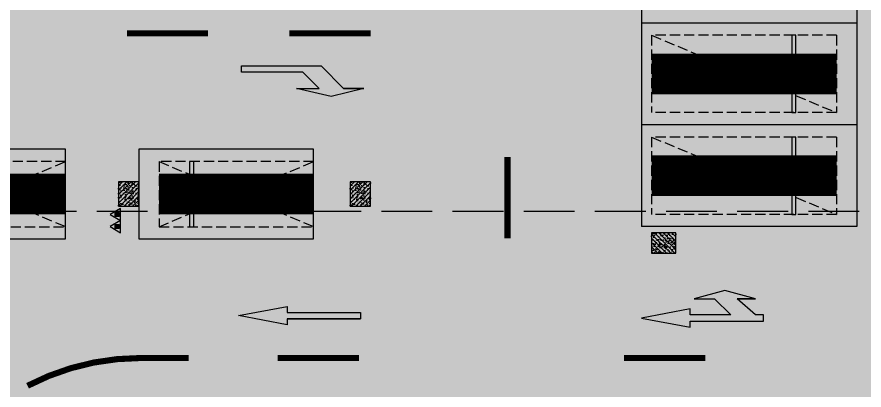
# Model space of a CAD drawing. Extents: x -1338203 to 1886333, y -530034 to 1031844.
# Drawn here: x 547160 to 567992, y 261137 to 270299 of the extents above; entities that cross this region are included whole.
import ezdxf

# ---------------------------------------------------------------- set-up
doc = ezdxf.new("R2010")
doc.units = 0
doc.header["$LTSCALE"] = 1000
doc.header["$MEASUREMENT"] = 0
for name, pattern in [('$2$DASH', [0.35, 0.25, -0.1]), ('A-001-平面B2$0$__DASH', [0.35, 0.25, -0.1]), ('DASH', [0.35, 0.25, -0.1])]:
    doc.linetypes.add(name, pattern=pattern)
for name, color, linetype in [('$0$DIM_SYMB', 3, 'Continuous'), ('A-001-车位参照B1$0$A-001-车位参照B1$0$0A-P-PKNG-CAR(B)', 21, 'Continuous'), ('p-a-regular', 5, 'Continuous'), ('S001地下一墙柱$0$S001地下一墙柱$0$0S-CC-LINE', 52, 'Continuous'), ('S001地下一墙柱$0$S001地下一墙柱$0$0S-CW-HATCH', 251, 'Continuous'), ('S001地下一墙柱$0$S001地下一墙柱$0$0S-CW-HATCH-UP', 251, 'Continuous'), ('中心线', 42, 'Continuous'), ('地面指向箭头', 7, 'Continuous'), ('坡道线', 7, 'Continuous'), ('负一层消火栓$0$0P-EQUIP-FH', 7, 'Continuous')]:
    doc.layers.add(name, color=color, linetype=linetype)
doc.layers.add('AAD-A-PROOF', color=30, linetype='Continuous', plot=False)
doc.layers.add('p-a-mini', color=7, linetype='Continuous', true_color=0x0050ff)
doc.layers.add('p-a-regular-narrow', color=7, linetype='Continuous', true_color=0x9600ff)
doc.layers.add('p-h-walkable', color=7, linetype='Continuous', lineweight=70, true_color=0xf0f0f0)

# ---------------------------------------------------------------- blocks, each defined once
blk = doc.blocks.new('负一层消火栓$0$$TwtSys$00000546')
h = blk.add_hatch()
h.set_pattern_fill('ANSI31', color=256, scale=200, style=0)
h.set_pattern_definition([(45, (-38543.802, -6670.83), (-17.67767, 17.67767), [])])
h.paths.add_polyline_path([(-65, 174), (65, 174), (65, 44), (-65, 44)])
for points in [[(0, 344), (-198, 0), (198, 0)], [(-65, 174), (65, 174), (65, 44), (-65, 44)]]:
    blk.add_lwpolyline(points, close=True)
blk = doc.blocks.new('负一层消火栓')
at = {"layer": '负一层消火栓$0$0P-EQUIP-FH', "xscale": 0.7500000000000011, "yscale": 0.7500000000000011, "zscale": 0.7500000000000011, "rotation": 90}
for p in [(-216659, -41441, 800), (-216659, -41739, 800)]:
    blk.add_blockref('负一层消火栓$0$$TwtSys$00000546', p, dxfattribs=at)
blk = doc.blocks.new('剖面位置')
at = {"layer": '$0$DIM_SYMB', "linetype": '$2$DASH', "ltscale": 5}
blk.add_lwpolyline([(13257, -41366), (-263305, -41366)], dxfattribs=at)
blk.add_lwpolyline([(13257, -41366), (-263305, -41366)], dxfattribs=at)
blk = doc.blocks.new('左转或右转')
at = {"layer": '地面指向箭头'}
blk.add_hatch(color=251, dxfattribs=at).paths.add_polyline_path([(3221046, 2451667), (3221247, 2450864), (3221247, 2451366), (3221799, 2451918), (3221799, 2453874), (3221648, 2453874), (3221648, 2452369), (3221247, 2451968), (3221247, 2452519)])
at = {"layer": '地面指向箭头', "color": 251}
blk.add_lwpolyline([(3221247, 2450864), (3221046, 2451667), (3221247, 2452519), (3221247, 2451968), (3221648, 2452369), (3221648, 2453874), (3221799, 2453874), (3221799, 2451918), (3221247, 2451366), (3221247, 2450864), (3221247, 2451366)], dxfattribs=at)
blk = doc.blocks.new('直行右转或左转')
at = {"layer": '地面指向箭头'}
blk.add_hatch(color=251, dxfattribs=at).paths.add_polyline_path([(3219528, 2452519), (3218327, 2452294), (3218327, 2452444), (3217325, 2452444), (3217726, 2452044), (3218227, 2452044), (3217476, 2451843), (3216725, 2452044), (3217175, 2452044), (3216725, 2452444), (3216524, 2452444), (3216524, 2452594), (3218327, 2452594), (3218327, 2452745)])
at = {"layer": '地面指向箭头', "color": 251}
blk.add_lwpolyline([(3216725, 2452044), (3217175, 2452044), (3216725, 2452044), (3217476, 2451843), (3218227, 2452044), (3217726, 2452044), (3217325, 2452444), (3218327, 2452444), (3218327, 2452294), (3219528, 2452519), (3218327, 2452745), (3218327, 2452594), (3216524, 2452594), (3216524, 2452444), (3216725, 2452444), (3217175, 2452044)], dxfattribs=at)
blk = doc.blocks.new('直行')
at = {"layer": '地面指向箭头'}
blk.add_hatch(color=251, dxfattribs=at).paths.add_polyline_path([(-29241, 4059962), (-29466, 4058762), (-29316, 4058762), (-29316, 4056961), (-29166, 4056961), (-29166, 4058762), (-29016, 4058762)])
at = {"layer": '地面指向箭头', "color": 251}
blk.add_lwpolyline([(-29316, 4058762), (-29316, 4056961), (-29316, 4058762), (-29316, 4058762), (-29466, 4058762), (-29241, 4059962), (-29016, 4058762), (-29166, 4058762), (-29166, 4056961), (-29316, 4056961), (-29316, 4056961)], dxfattribs=at)
blk = doc.blocks.new('A$C9cb663f1')
at = {"layer": '中心线', "color": 251, "const_width": 150}
for points in [[(137216, -91862), (139216, -91862)], [(141216, -91862), (143216, -91862)], [(146578, -94899), (146578, -96899)], [(140928, -99838), (142928, -99838)], [(149439, -99838), (151439, -99838)]]:
    blk.add_lwpolyline(points, dxfattribs=at)
at = {"layer": '坡道线', "color": 251, "const_width": 150}
blk.add_lwpolyline([(138735, -99838), (137552, -99838, 0.120964), (134774, -100520, 0.120964)], format="xyb", dxfattribs=at)
at = {"layer": '地面指向箭头', "color": 251, "linetype": 'Continuous'}
for name, p, rotation in [('左转或右转', (2593910, -3314463), 90), ('直行右转或左转', (3369397, 2353663), 180)]:
    blk.add_blockref(name, p, dxfattribs=dict(at, rotation=rotation))
at = {"layer": '地面指向箭头', "color": 251, "rotation": 90}
blk.add_blockref('直行', (4199921, -69556), dxfattribs=at)
blk = doc.blocks.new('A-001-车位参照B1$0$A-001-车位参照B1$0$A-001-车位参照B1$0$A$C43AE5A3B')
at = {"color": 241}
blk.add_lwpolyline([(2500, 0), (2500, 4300), (300, 4300), (300, 0)], close=True, dxfattribs=at)
at = {"color": 241, "linetype": 'DASH'}
for points in [[(2200, 0), (2200, 3800), (600, 3800), (600, 0), (2200, 0)], [(600, 3800), (2200, 0)], [(2200, 3800), (600, 0)]]:
    blk.add_lwpolyline(points, dxfattribs=at)
at = {"color": 241}
blk.add_lwpolyline([(2200, 3050), (600, 3050), (600, 2950), (2200, 2950), (2200, 3050)], dxfattribs=at)
at = {"layer": 'p-a-mini', "ltscale": 0.002, "const_width": 1000}
blk.add_lwpolyline([(1400, 0), (1400, 3800)], dxfattribs=at)

msp = doc.modelspace()

# ---------------------------------------------------------------- hatches: boundary and pattern name
at = {"layer": 'p-h-walkable', "ltscale": 0.002}
h = msp.add_hatch(color=256, dxfattribs=at)
h.dxf.hatch_style = 1
h.paths.add_polyline_path([(514490.7, 277949.1), (514490.7, 273889.1), (520955.8, 273889.1), (534087.5, 256178.4), (538435.4, 250314.4), (543356.6, 253600.3), (543356.6, 247019.1), (549661, 247019.3), (549661, 243449.1), (545126, 243199.1), (545126, 237619.1), (557691, 237619.1), (557441, 242359.1), (578076.6, 242257.5), (578076.6, 244575.6), (585736.6, 244575.6), (585666.6, 241345.6), (590066.6, 241095.6), (590066.6, 238825.6), (593136.6, 238825.6), (593136.6, 241295.6), (598286.6, 241295.6), (598286.6, 244325.6), (613616.6, 244572.5), (613616.6, 241342.5), (618501.6, 241295.6), (618501.6, 238825.6), (621086.6, 238825.6), (621086.6, 241095.6), (626401.6, 241345.6), (626236.6, 244325.6), (640276.6, 244575.6), (640276.6, 286691), (623126.6, 286349.1), (623426.6, 293689.1), (616446.6, 293689.1), (616746.6, 286599.1), (595256.5, 286349.2), (595676.6, 293689.1), (588396.6, 293689.1), (588796.6, 286599.1), (572877.6, 286649.1), (571931.6, 275549.1), (564290.7, 275549.1), (564290.7, 277949.1), (551215.7, 278199.1), (551215.7, 287479.1), (544765.7, 287479.1), (544765.7, 278199.1), (518515.7, 278199.1), (518515.7, 287479.1), (512315.7, 287479.1), (512315.7, 278199.1)])
at = {"layer": 'S001地下一墙柱$0$S001地下一墙柱$0$0S-CW-HATCH'}
h = msp.add_hatch(color=256, dxfattribs=at)
h.dxf.hatch_style = 1
h.paths.add_polyline_path([(550156.6, 266249.1), (549656.6, 266249.1), (549656.6, 265649.1), (550156.6, 265649.1)])
h = msp.add_hatch(color=256, dxfattribs=at)
h.dxf.hatch_style = 1
h.paths.add_polyline_path([(555856.6, 266249.1), (555356.6, 266249.1), (555356.6, 265649.1), (555856.6, 265649.1)])
h = msp.add_hatch(color=256, dxfattribs=at)
h.dxf.hatch_style = 1
h.paths.add_polyline_path([(563366.5, 264499.1), (563366.5, 264999.1), (562766.5, 264999.1), (562766.5, 264499.1)])
at = {"layer": 'S001地下一墙柱$0$S001地下一墙柱$0$0S-CW-HATCH-UP'}
h = msp.add_hatch(dxfattribs=at)
h.set_pattern_fill('钢筋混凝土', color=256, scale=30)
h.set_pattern_definition([(45, (582467.33, 275200.786), (-53.03301, 53.03301), []), (50, (582467.33, 275200.79), (215.1781, -18.8256), [22.5, -247.5]), (355, (582467.33, 275200.79), (-41.6254, 225.6576), [18, -198]), (100.4514, (582485.26, 275199.22), (173.5528, 206.8319), [19.122, -210.3426]), (46.1842, (582467.33, 275260.79), (320.1723, -49.6557), [33.75, -371.25]), (96.6356, (582494, 275256.65), (280.3988, 292.2354), [28.683, -315.514]), (351.1842, (582467.33, 275260.8), (280.3986, 292.2356), [27, -297]), (21, (582497.33, 275245.79), (179.0721, -120.7857), [22.5, -247.5]), (326, (582497.33, 275245.79), (72.9946, 217.545), [18, -198]), (71.4514, (582512.25, 275235.72), (252.0668, 96.7591), [19.122, -210.3426]), (37.5, (582467.33, 275200.786), (3.64796, 99.86816), [0, -195.6, 0, -201, 0, -198.75]), (7.5, (582467.33, 275200.79), (78.92086, 118.3235), [0, -114.6, 0, -191.1, 0, -75.75]), (327.5, (582400.43, 275200.79), (160.14673, -6.76646), [0, -75, 0, -234, 0, -310.5]), (317.5, (582370.43, 275200.79), (174.95585, 30.0315), [0, -97.5, 0, -155.4, 0, -220.5])])
h.paths.add_polyline_path([(550156.6, 266249.1), (549656.6, 266249.1), (549656.6, 265649.1), (550156.6, 265649.1)])
h = msp.add_hatch(dxfattribs=at)
h.set_pattern_fill('钢筋混凝土', color=256, scale=30)
h.set_pattern_definition([(45, (588167.33, 275200.786), (-53.03301, 53.03301), []), (50, (588167.33, 275200.79), (215.1781, -18.8256), [22.5, -247.5]), (355, (588167.33, 275200.79), (-41.6254, 225.6576), [18, -198]), (100.4514, (588185.26, 275199.22), (173.5528, 206.8319), [19.122, -210.3426]), (46.1842, (588167.33, 275260.79), (320.1723, -49.6557), [33.75, -371.25]), (96.6356, (588194, 275256.65), (280.3988, 292.2354), [28.683, -315.514]), (351.1842, (588167.33, 275260.8), (280.3986, 292.2356), [27, -297]), (21, (588197.33, 275245.79), (179.0721, -120.7857), [22.5, -247.5]), (326, (588197.33, 275245.79), (72.9946, 217.545), [18, -198]), (71.4514, (588212.25, 275235.72), (252.0668, 96.7591), [19.122, -210.3426]), (37.5, (588167.33, 275200.786), (3.64796, 99.86816), [0, -195.6, 0, -201, 0, -198.75]), (7.5, (588167.33, 275200.79), (78.92086, 118.3235), [0, -114.6, 0, -191.1, 0, -75.75]), (327.5, (588100.43, 275200.79), (160.14673, -6.76646), [0, -75, 0, -234, 0, -310.5]), (317.5, (588070.43, 275200.79), (174.95585, 30.0315), [0, -97.5, 0, -155.4, 0, -220.5])])
h.paths.add_polyline_path([(555856.6, 266249.1), (555356.6, 266249.1), (555356.6, 265649.1), (555856.6, 265649.1)])
h = msp.add_hatch(dxfattribs=at)
h.set_pattern_fill('钢筋混凝土', color=256, scale=30, angle=-90)
h.set_pattern_definition([(315, (572318.214, 232188.34), (53.03301, 53.03301), []), (320, (572318.21, 232188.34), (-18.8256, -215.1781), [22.5, -247.5]), (265, (572318.21, 232188.34), (225.6576, 41.6254), [18, -198]), (10.4514, (572316.65, 232170.4), (206.8319, -173.5528), [19.122, -210.3426]), (316.1842, (572378.21, 232188.34), (-49.6557, -320.1723), [33.75, -371.25]), (6.6356, (572374.08, 232161.66), (292.2354, -280.3988), [28.683, -315.514]), (261.1842, (572378.2, 232188.34), (292.2356, -280.3986), [27, -297]), (291, (572363.21, 232158.34), (-120.7857, -179.0721), [22.5, -247.5]), (236, (572363.21, 232158.34), (217.545, -72.9946), [18, -198]), (341.4514, (572353.15, 232143.42), (96.7591, -252.0668), [19.122, -210.3426]), (307.5, (572318.214, 232188.34), (99.86816, -3.64796), [0, -195.6, 0, -201, 0, -198.75]), (277.5, (572318.21, 232188.34), (118.3235, -78.92086), [0, -114.6, 0, -191.1, 0, -75.75]), (237.5, (572318.21, 232255.24), (-6.76646, -160.14673), [0, -75, 0, -234, 0, -310.5]), (227.5, (572318.21, 232285.24), (30.0315, -174.95585), [0, -97.5, 0, -155.4, 0, -220.5])])
h.paths.add_polyline_path([(563366.5, 264499.1), (563366.5, 264999.1), (562766.5, 264999.1), (562766.5, 264499.1)])

# ---------------------------------------------------------------- linework, layer by layer
for p, q in [((562516.7, 272649.4), (562516.7, 270149.4)), ((567816.7, 272649.4), (567816.7, 270149.4)), ((567816.7, 270149.4), (562516.7, 270149.4)), ((567816.7, 270149.4), (562516.7, 270149.4)), ((562516.7, 270149.4), (562516.7, 267649.4)), ((567816.7, 270149.4), (567816.7, 267649.4)), ((567816.7, 267649.4), (562516.7, 267649.4)), ((567816.7, 267649.4), (562516.7, 267649.4)), ((562516.7, 267649.4), (562516.7, 265149.4)), ((567816.7, 267649.4), (567816.7, 265149.4)), ((567816.7, 265149.4), (562516.7, 265149.4))]:
    msp.add_line(p, q)
at = {"linetype": 'A-001-平面B2$0$__DASH'}
for p, q in [((562766.7, 269849.4), (562766.7, 267949.4)), ((567316.7, 269849.4), (562766.7, 269849.4)), ((567316.7, 269849.4), (567316.7, 267949.4)), ((567316.7, 267949.4), (562766.7, 267949.4)), ((562766.7, 267349.4), (562766.7, 265449.4)), ((567316.7, 267349.4), (562766.7, 267349.4)), ((567316.7, 267349.4), (567316.7, 265449.4)), ((567316.7, 265449.4), (562766.7, 265449.4))]:
    msp.add_line(p, q, dxfattribs=at)
for points in [[(562766.7, 269849.4), (567316.7, 267949.4)], [(562766.7, 267349.4), (567316.7, 265449.4)]]:
    msp.add_lwpolyline(points, dxfattribs=at)
for points in [[(566316.7, 267949.4), (566316.7, 269849.4), (566216.7, 269849.4), (566216.7, 267949.4)], [(566316.7, 265449.4), (566316.7, 267349.4), (566216.7, 267349.4), (566216.7, 265449.4)]]:
    msp.add_lwpolyline(points, close=True)
at = {"layer": 'p-a-regular', "ltscale": 0.002, "const_width": 1000}
msp.add_lwpolyline([(567316.7, 266399.4), (562766.7, 266399.4)], dxfattribs=at)
at = {"layer": 'p-a-regular-narrow', "ltscale": 0.002, "const_width": 1000}
msp.add_lwpolyline([(567316.7, 268899.4), (562766.7, 268899.4)], dxfattribs=at)
at = {"layer": 'S001地下一墙柱$0$S001地下一墙柱$0$0S-CC-LINE'}
for points in [[(550156.6, 266249.1), (549656.6, 266249.1), (549656.6, 265649.1), (550156.6, 265649.1)], [(555856.6, 266249.1), (555356.6, 266249.1), (555356.6, 265649.1), (555856.6, 265649.1)], [(563366.5, 264499.1), (563366.5, 264999.1), (562766.5, 264999.1), (562766.5, 264499.1)]]:
    msp.add_lwpolyline(points, close=True, dxfattribs=at)

# ---------------------------------------------------------------- block references
at = {"ltscale": 0.002}
for name, p in [('负一层消火栓', (766365.4, 306889.1)), ('A$C9cb663f1', (412646.2, 361761.3))]:
    msp.add_blockref(name, p, dxfattribs=at)
at = {"layer": 'A-001-车位参照B1$0$A-001-车位参照B1$0$0A-P-PKNG-CAR(B)', "rotation": 90}
for p in [(548356.7, 264549.1), (554456.7, 264549.1)]:
    msp.add_blockref('A-001-车位参照B1$0$A-001-车位参照B1$0$A-001-车位参照B1$0$A$C43AE5A3B', p, dxfattribs=at)
at = {"layer": 'AAD-A-PROOF'}
msp.add_blockref('剖面位置', (766365.4, 306889.1), dxfattribs=at)

doc.saveas('drawing.dxf')
